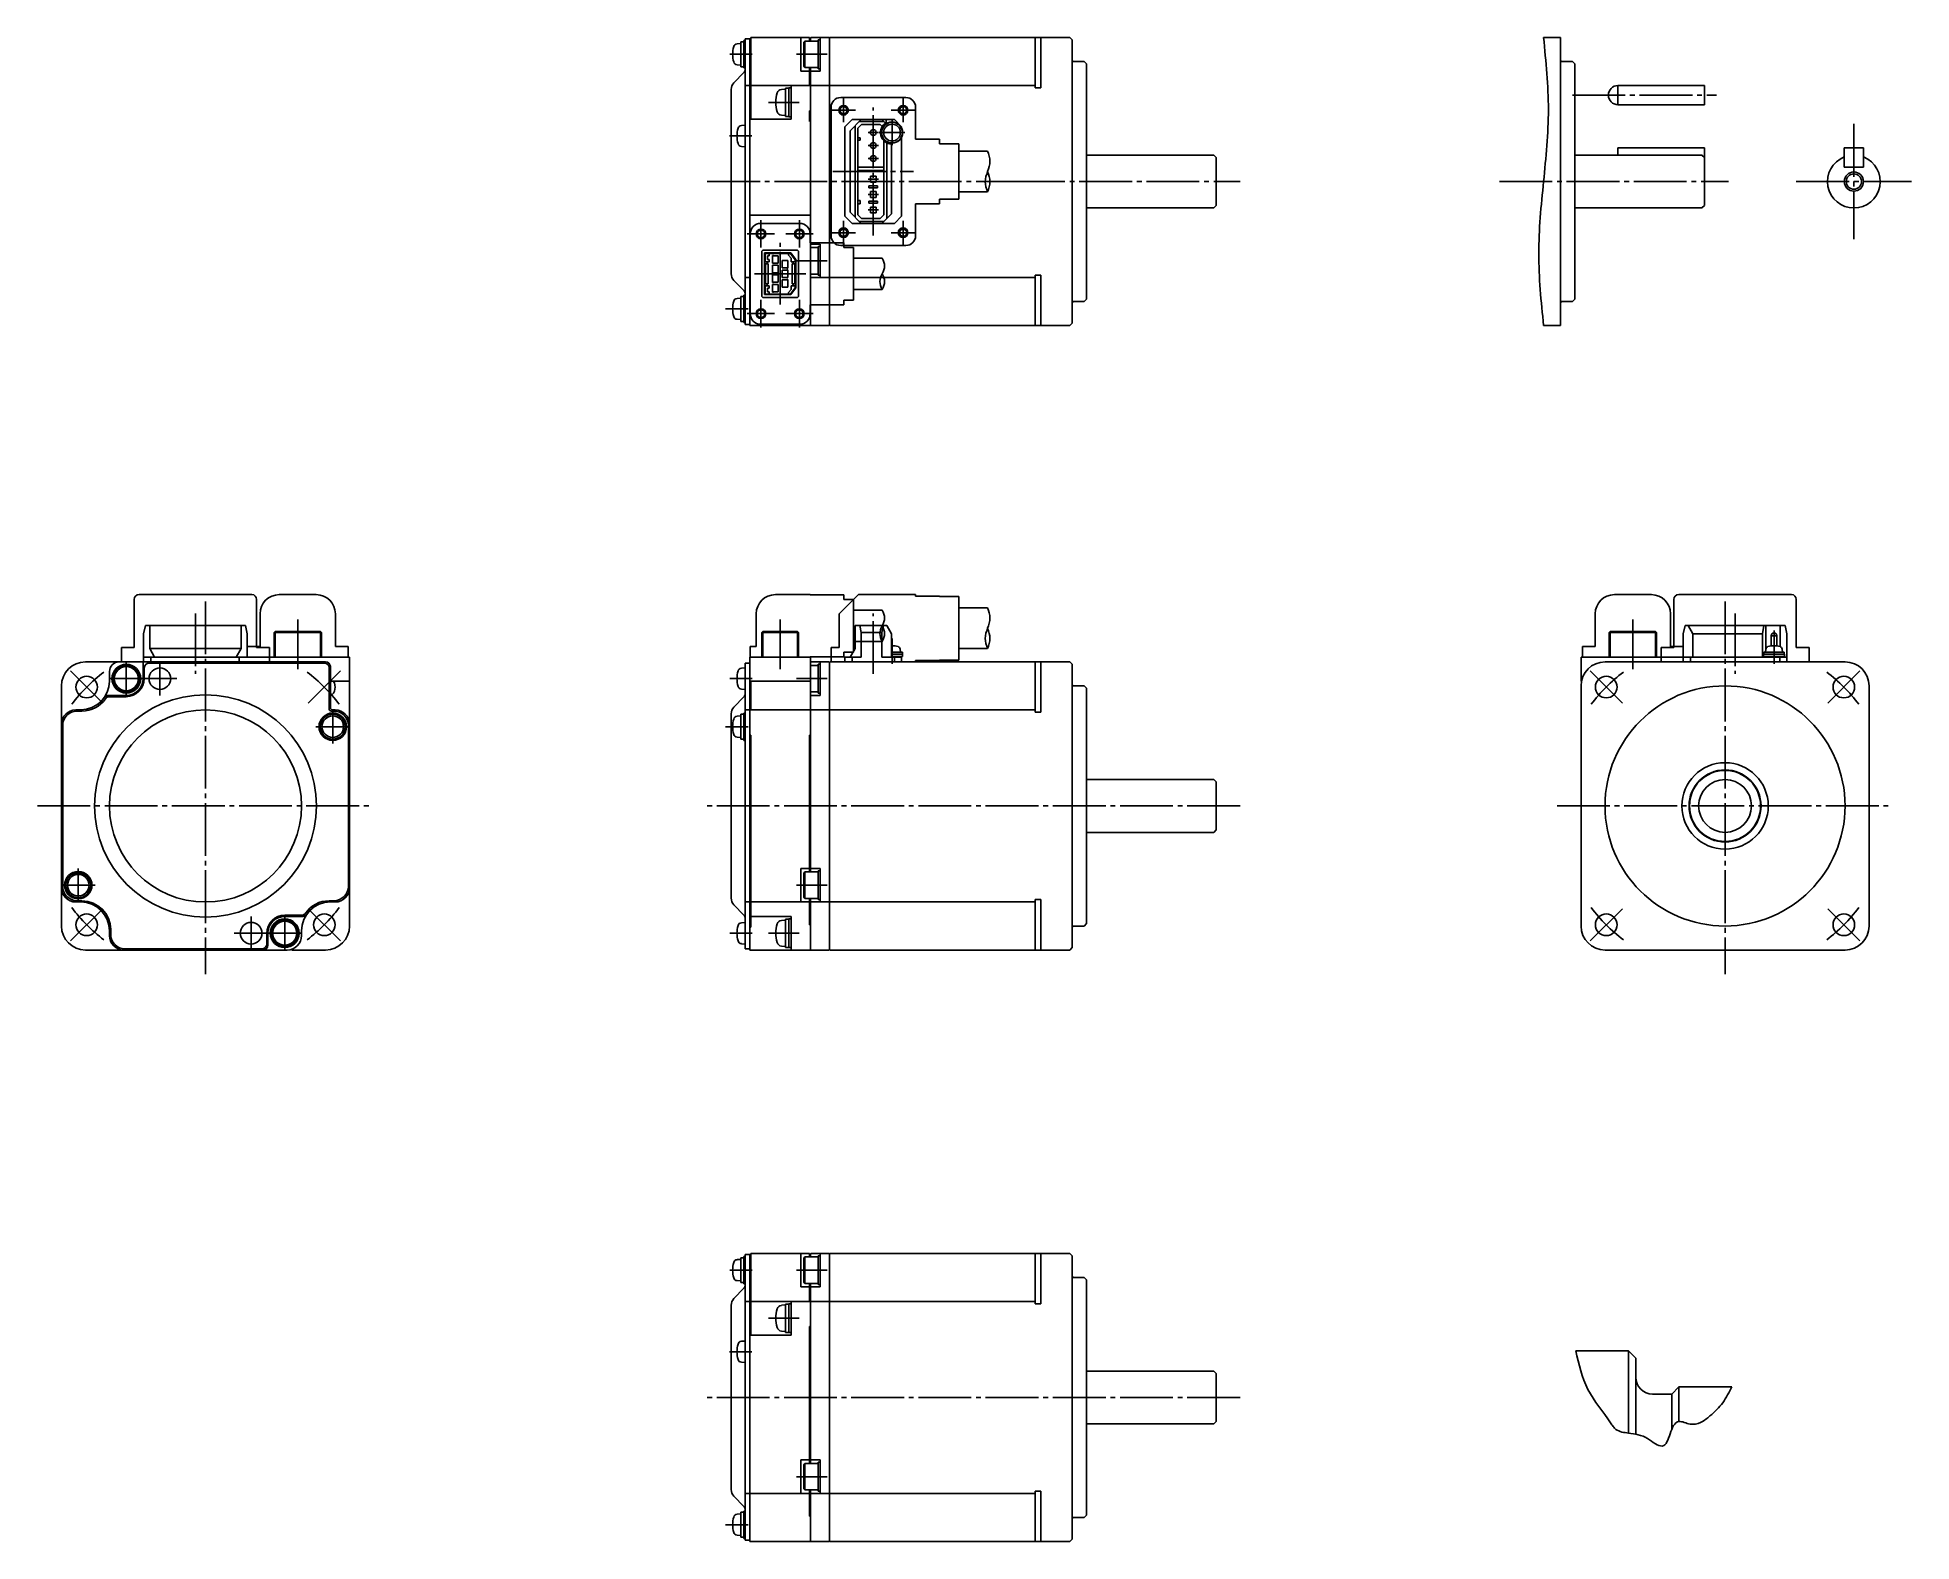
# Model space of a CAD drawing. Header units: millimetres. Extents: x -202 to 188, y -153 to 160.
import ezdxf

# ---------------------------------------------------------------- set-up
doc = ezdxf.new("R2010")
doc.units = ezdxf.units.MM
doc.linetypes.add('DASH_CENTER', pattern=[14, 11, -1, 1, -1])

msp = doc.modelspace()

# ---------------------------------------------------------------- linework, layer by layer
at = {"color": 1, "linetype": 'DASH_CENTER'}
for p, q in [((-57.8, 156.5), (-53.1, 156.5)), ((-43.88, 156.5), (-37.5, 156.5)), ((-49.7, 146.5), (-43.32, 146.5)), ((-36.6, 144.85), (-31.6, 144.85)), ((-34.1, 147.35), (-34.1, 142.35)), ((-27.9, 118.8), (-27.9, 145.4)), ((-24.2, 144.85), (-19.2, 144.85)), ((-21.7, 147.35), (-21.7, 142.35)), ((117.71, 148), (147.71, 148)), ((-24, 142.85), (-24, 137.55)), ((176.35, 142), (176.35, 118)), ((-57.87, 139.5), (-53.17, 139.5)), ((-29, 140.2), (-26.8, 140.2)), ((-29, 137.5), (-26.8, 137.5)), ((-21.35, 140.2), (-26.65, 140.2)), ((-29, 134.8), (-26.8, 134.8)), ((-62.5, 130), (1, 130)), ((-36.3, 132.1), (-19.5, 132.1)), ((-29, 130.5), (-26.8, 130.5)), ((1, 130), (48.5, 130)), ((102.51, 130), (150.21, 130)), ((164.35, 130), (188.35, 130)), ((-29, 127.3), (-26.8, 127.3)), ((-51.3, 116.25), (-51.3, 121.95)), ((-43.3, 116.25), (-43.3, 121.95)), ((-34.1, 121.85), (-34.1, 116.85)), ((-29, 124.1), (-26.8, 124.1)), ((-21.7, 121.85), (-21.7, 116.85)), ((-48.45, 119.1), (-54.15, 119.1)), ((-47.3, 104.38), (-47.3, 117.23)), ((-40.45, 119.1), (-46.15, 119.1)), ((-31.6, 119.35), (-36.6, 119.35)), ((-19.2, 119.35), (-24.2, 119.35)), ((-43.88, 113.5), (-37.5, 113.5)), ((-52.63, 110.8), (-41.98, 110.8)), ((-58.7, 103.5), (-54, 103.5)), ((-54.15, 102.5), (-48.45, 102.5)), ((-51.3, 99.65), (-51.3, 105.35)), ((-46.15, 102.5), (-40.45, 102.5)), ((-43.3, 99.65), (-43.3, 105.35)), ((-169.1, 40.1), (-169.1, 27.5)), ((-167, 42.6), (-167, -35)), ((-27.9, 27.5), (-27.9, 40.1)), ((149.51, 42.6), (149.51, -35)), ((151.61, 40.1), (151.61, 27.5)), ((-147.8, 28.5), (-147.8, 38.8)), ((-47.3, 28.5), (-47.3, 38.8)), ((130.31, 38.8), (130.31, 28.5)), ((159.71, 29.6), (159.71, 36.5)), ((-24, 29.6), (-24, 34.85)), ((-195.11, 28.11), (-188.39, 21.39)), ((-183.5, 30.1), (-183.5, 22.9)), ((-176.5, 23), (-176.5, 30)), ((-138.89, 28.11), (-145.61, 21.39)), ((128.12, 21.39), (121.41, 28.11)), ((177.62, 28.11), (170.9, 21.39)), ((-179.9, 26.5), (-187.1, 26.5)), ((-180, 26.5), (-173, 26.5)), ((-57.8, 26.5), (-53.1, 26.5)), ((-43.88, 26.5), (-37.5, 26.5)), ((-140.5, 13), (-140.5, 20)), ((-144, 16.5), (-137, 16.5)), ((-58.7, 16.5), (-54, 16.5)), ((-202, 0), (-132, 0)), ((48.5, 0), (-62.5, 0)), ((114.51, 0), (184.51, 0)), ((-193.5, -20), (-193.5, -13)), ((-197, -16.5), (-190, -16.5)), ((-43.88, -16.5), (-37.5, -16.5)), ((-188.39, -21.39), (-195.11, -28.11)), ((-157.5, -30), (-157.5, -23)), ((-150.5, -22.9), (-150.5, -30.1)), ((-145.61, -21.39), (-138.89, -28.11)), ((128.12, -21.39), (121.41, -28.11)), ((177.62, -28.11), (170.9, -21.39)), ((-161, -26.5), (-154, -26.5)), ((-146.9, -26.5), (-154.1, -26.5)), ((-57.8, -26.5), (-53.1, -26.5)), ((-49.7, -26.5), (-43.32, -26.5)), ((-57.8, -96.66), (-53.1, -96.66)), ((-43.88, -96.66), (-37.5, -96.66)), ((-49.7, -106.66), (-43.32, -106.66)), ((-57.87, -113.66), (-53.17, -113.66)), ((48.5, -123.16), (-62.5, -123.16)), ((-43.88, -139.66), (-37.5, -139.66)), ((-58.7, -149.66), (-54, -149.66))]:
    msp.add_line(p, q, dxfattribs=at)
at = {"color": 7, "linetype": 'Continuous'}
for p, q in [((-55.5, 158.75), (-56.28, 158.68)), ((-55.5, 159.1), (-54.9, 159.1)), ((-55.5, 153.9), (-55.5, 159.1)), ((-54.9, 159.35), (-54.6, 159.35)), ((-54.9, 153.65), (-54.9, 159.35)), ((-53.6, 159.75), (-54.6, 159.75)), ((-54.6, 159.75), (-54.6, 100.25)), ((-53.4, 159.75), (-53.6, 159.75)), ((-53.6, 159.75), (-53.6, 100)), ((-53.4, 160), (-53.4, 143)), ((-45, 160), (-53.4, 160)), ((-41.2, 160), (-45, 160)), ((-43, 160), (-43, 153)), ((-42.13, 159.25), (-42.38, 159)), ((-42.38, 154), (-42.38, 159)), ((-42.13, 159.25), (-39.38, 159.25)), ((-42.13, 159.25), (-42.13, 153.75)), ((-41.2, 160), (-41.2, 159.75)), ((-41.2, 159.25), (-41.2, 159.75)), ((-41.2, 159.75), (-41, 159.75)), ((-40.9, 160), (-41, 159.9)), ((-41, 159.25), (-41, 159.9)), ((-37.1, 160), (-40.9, 160)), ((-39, 159.5), (-39.38, 159.5)), ((-39.38, 153.5), (-39.38, 159.5)), ((-39, 160), (-39, 153)), ((-37, 159.9), (-37.1, 160)), ((-36.9, 160), (-37, 159.9)), ((-37, 159.9), (-37, 100.1)), ((13, 160), (-36.9, 160)), ((5.8, 149.5), (5.8, 160)), ((7, 160), (7, 149.5)), ((13.5, 159.5), (13, 160)), ((13.5, 100.5), (13.5, 159.5)), ((111.71, 160), (115.21, 160)), ((115.21, 160), (115.21, 100)), ((-56.94, 150.59), (-54.88, 152.71)), ((-56.28, 154.32), (-55.5, 154.25)), ((-54.9, 153.9), (-55.5, 153.9)), ((-54.6, 153.65), (-54.9, 153.65)), ((-43, 153), (-41.2, 153)), ((-42.38, 154), (-42.13, 153.75)), ((-39.38, 153.75), (-42.13, 153.75)), ((-41.2, 150), (-41.2, 153.75)), ((-41, 100), (-41, 153.75)), ((-39, 153), (-41, 153)), ((-39, 153.5), (-39.38, 153.5)), ((13.8, 155), (16, 155)), ((16.5, 154.5), (16, 155)), ((16.5, 154.5), (16.5, 105.5)), ((115.51, 155), (117.71, 155)), ((118.21, 154.5), (117.71, 155)), ((118.21, 105.5), (118.21, 154.5)), ((-57.5, 110.8), (-57.5, 149.2)), ((-54.6, 150), (-53.6, 150)), ((-53.4, 150), (-41, 150)), ((-46.2, 149.25), (-47.05, 149.18)), ((-46.2, 149.45), (-45.5, 149.45)), ((-46.2, 149.45), (-46.2, 143.55)), ((-45.5, 149.5), (-45.5, 143.5)), ((-45.5, 149.5), (-45, 149.5)), ((-45, 150), (-45, 143)), ((-41, 150), (-37, 150)), ((5.8, 150), (-37, 150)), ((5.8, 149.5), (7, 149.5)), ((-41.2, 144.75), (-41, 144.75)), ((-41.2, 142.5), (-41.2, 144.75)), ((-54.6, 141.75), (-55.38, 141.68)), ((-45, 143), (-53.6, 143)), ((-47.05, 143.82), (-46.2, 143.75)), ((-45.5, 143.55), (-46.2, 143.55)), ((-45, 143.5), (-45.5, 143.5)), ((-32.3, 142.9), (-33.8, 141.4)), ((-33.8, 122.8), (-33.8, 141.4)), ((-32.7, 140.6), (-30.4, 142.9)), ((-32.7, 123.6), (-32.7, 140.6)), ((-32.3, 142.9), (-23.5, 142.9)), ((-31.7, 122.6), (-31.7, 141.6)), ((-30.35, 141.9), (-31.15, 141.1)), ((-31.15, 141.1), (-31.15, 123.1)), ((-30.8, 142.5), (-25.7, 142.5)), ((-30.35, 141.9), (-26.5, 141.9)), ((-26.5, 141.9), (-26.05, 141.45)), ((-25.37, 142.17), (-26.1, 142.9)), ((-25.2, 142.28), (-25.2, 142.9)), ((-22, 141.4), (-23.5, 142.9)), ((-22, 141.12), (-22, 141.4)), ((-55.38, 137.32), (-54.6, 137.25)), ((-31.15, 139.1), (-30.65, 139.1)), ((-30.65, 138.6), (-31.15, 138.6)), ((-30.65, 139.1), (-30.65, 138.6)), ((-25.7, 123.1), (-25.7, 138.51)), ((-25.1, 122.3), (-25.1, 138.07)), ((-24.1, 123.3), (-24.1, 137.8)), ((-22, 122.8), (-22, 139.28)), ((174.35, 137), (174.35, 133)), ((178.35, 137), (174.35, 137)), ((178.35, 133), (178.35, 137)), ((-31.15, 133), (-25.7, 133)), ((16.5, 135.5), (43, 135.5)), ((43, 135.5), (43.5, 135)), ((43.5, 135), (43.5, 125)), ((118.21, 135.5), (144.71, 135.5)), ((144.71, 135.5), (145.21, 135)), ((145.21, 135), (145.21, 125)), ((174.35, 133), (178.35, 133)), ((-25.7, 132.3), (-31.15, 132.3)), ((-27, 129.1), (-28.8, 129.1)), ((-28.8, 129.1), (-28.8, 128.7)), ((-27.3, 131.1), (-28.5, 131.1)), ((-28.5, 131.1), (-28.5, 129.9)), ((-28.5, 129.9), (-27.3, 129.9)), ((-27.3, 129.9), (-27.3, 131.1)), ((-27, 128.7), (-27, 129.1)), ((-31.15, 126.05), (-30.65, 126.05)), ((-30.65, 125.35), (-31.15, 125.35)), ((-30.65, 126.05), (-30.65, 125.35)), ((-28.8, 128.7), (-27, 128.7)), ((-28.8, 125.9), (-28.8, 125.5)), ((-27, 125.9), (-28.8, 125.9)), ((-28.8, 125.5), (-27, 125.5)), ((-28.5, 127.9), (-28.5, 126.7)), ((-27.3, 127.9), (-28.5, 127.9)), ((-28.5, 126.7), (-27.3, 126.7)), ((-27.3, 126.7), (-27.3, 127.9)), ((-27, 125.5), (-27, 125.9)), ((43.5, 125), (43, 124.5)), ((145.21, 125), (144.71, 124.5)), ((-53.6, 123), (-41, 123)), ((-32.3, 121.3), (-33.8, 122.8)), ((-30.4, 121.3), (-32.7, 123.6)), ((-32.3, 121.3), (-23.5, 121.3)), ((-31.15, 123.1), (-30.35, 122.3)), ((-30.8, 121.7), (-25.7, 121.7)), ((-30.35, 122.3), (-26.5, 122.3)), ((-27.3, 124.7), (-28.5, 124.7)), ((-28.5, 124.7), (-28.5, 123.5)), ((-28.5, 123.5), (-27.3, 123.5)), ((-27.3, 123.5), (-27.3, 124.7)), ((-26.5, 122.3), (-25.7, 123.1)), ((-26.1, 121.3), (-24.1, 123.3)), ((-22, 122.8), (-23.5, 121.3)), ((43, 124.5), (16.5, 124.5)), ((144.71, 124.5), (118.21, 124.5)), ((-51.13, 115.53), (-50.93, 115.73)), ((-51.13, 115.53), (-51.13, 106.08)), ((-43.68, 115.73), (-50.93, 115.73)), ((-50.55, 106.48), (-50.55, 115.13)), ((-50.55, 115.13), (-45.1, 115.13)), ((-50.45, 113.3), (-50.45, 115.05)), ((-50.45, 115.05), (-49.6, 115.05)), ((-49.6, 113.3), (-50.45, 113.3)), ((-50, 113.3), (-50, 112.9)), ((-49.6, 114.55), (-49.95, 114.55)), ((-49.95, 114.55), (-49.95, 113.8)), ((-49.95, 113.8), (-49.6, 113.8)), ((-49.6, 115.05), (-49.6, 114.55)), ((-49.6, 115.05), (-45.6, 115.05)), ((-49.6, 113.8), (-49.6, 113.3)), ((-48.88, 114.6), (-48.88, 113)), ((-48.7, 114.6), (-48.88, 114.6)), ((-48.7, 114.57), (-48.7, 114.6)), ((-47.7, 114.57), (-48.7, 114.57)), ((-47.7, 113.03), (-47.7, 114.57)), ((-45.9, 113.57), (-46.9, 113.57)), ((-46.9, 113.57), (-46.9, 112.03)), ((-45.9, 113.6), (-45.9, 113.57)), ((-45.72, 113.6), (-45.9, 113.6)), ((-45.72, 112), (-45.72, 113.6)), ((-45.6, 114.68), (-45.6, 115.05)), ((-45.17, 115.05), (-45.6, 115.05)), ((-45, 114.05), (-45.6, 114.68)), ((-44.15, 113.72), (-45.17, 115.05)), ((-44.05, 113.75), (-45.1, 115.13)), ((-45, 113.3), (-45, 114.05)), ((-44.15, 113.3), (-45, 113.3)), ((-44.6, 112.9), (-44.6, 113.3)), ((-44.15, 113.3), (-44.15, 113.72)), ((-44.05, 107.85), (-44.05, 113.75)), ((-43.68, 115.73), (-43.48, 115.53)), ((-43.48, 106.08), (-43.48, 115.53)), ((-41, 117), (-39, 117)), ((-41, 116.25), (-39.38, 116.25)), ((-39.38, 116.5), (-39, 116.5)), ((-39.38, 110.5), (-39.38, 116.5)), ((-39, 117), (-39, 110)), ((-54.88, 107.29), (-56.94, 109.41)), ((-53.6, 110), (-54.6, 110)), ((-50.35, 111.65), (-50.55, 111.65)), ((-50.55, 109.95), (-50.35, 109.95)), ((-50.35, 112.9), (-50.35, 108.7)), ((-50.35, 112.9), (-49.78, 112.9)), ((-49.78, 112.9), (-49.78, 108.7)), ((-48.88, 113), (-48.7, 113)), ((-48.7, 112.6), (-48.88, 112.6)), ((-48.88, 112.6), (-48.88, 111)), ((-48.88, 111), (-48.7, 111)), ((-48.7, 110.6), (-48.88, 110.6)), ((-48.88, 110.6), (-48.88, 109)), ((-48.7, 113.03), (-47.7, 113.03)), ((-48.7, 113), (-48.7, 113.03)), ((-48.7, 112.57), (-48.7, 112.6)), ((-47.7, 112.57), (-48.7, 112.57)), ((-48.7, 111), (-48.7, 111.03)), ((-48.7, 111.03), (-47.7, 111.03)), ((-48.7, 110.57), (-48.7, 110.6)), ((-47.7, 110.57), (-48.7, 110.57)), ((-47.7, 111.03), (-47.7, 112.57)), ((-47.7, 109.03), (-47.7, 110.57)), ((-46.9, 112.03), (-45.9, 112.03)), ((-46.9, 111.57), (-46.9, 110.03)), ((-45.9, 111.57), (-46.9, 111.57)), ((-46.9, 110.03), (-45.9, 110.03)), ((-46.9, 109.57), (-46.9, 108.03)), ((-45.9, 109.57), (-46.9, 109.57)), ((-45.9, 112.03), (-45.9, 112)), ((-45.9, 112), (-45.72, 112)), ((-45.72, 111.6), (-45.9, 111.6)), ((-45.9, 111.6), (-45.9, 111.57)), ((-45.9, 110.03), (-45.9, 110)), ((-45.9, 110), (-45.72, 110)), ((-45.72, 109.6), (-45.9, 109.6)), ((-45.9, 109.6), (-45.9, 109.57)), ((-45.72, 110), (-45.72, 111.6)), ((-45.72, 108), (-45.72, 109.6)), ((-44.83, 108.7), (-44.83, 112.9)), ((-44.83, 112.9), (-44.25, 112.9)), ((-44.25, 108.7), (-44.25, 112.9)), ((-44.25, 111.65), (-44.05, 111.65)), ((-44.05, 109.95), (-44.25, 109.95)), ((-39.38, 110.75), (-41, 110.75)), ((-37, 110), (-41, 110)), ((-39.38, 110.5), (-39, 110.5)), ((5.8, 110), (-37, 110)), ((5.8, 100), (5.8, 110.5)), ((5.8, 110.5), (7, 110.5)), ((7, 100), (7, 110.5)), ((-55.5, 105.75), (-56.28, 105.68)), ((-55.5, 100.9), (-55.5, 106.1)), ((-55.5, 106.1), (-54.9, 106.1)), ((-54.9, 100.65), (-54.9, 106.35)), ((-54.9, 106.35), (-54.6, 106.35)), ((-51.13, 106.08), (-50.93, 105.88)), ((-50.93, 105.88), (-43.68, 105.88)), ((-45.1, 106.48), (-50.55, 106.48)), ((-50.45, 106.55), (-50.45, 108.3)), ((-50.45, 108.3), (-49.6, 108.3)), ((-49.6, 106.55), (-50.45, 106.55)), ((-49.78, 108.7), (-50.35, 108.7)), ((-50, 108.7), (-50, 108.3)), ((-49.6, 107.8), (-49.95, 107.8)), ((-49.95, 107.8), (-49.95, 107.05)), ((-49.95, 107.05), (-49.6, 107.05)), ((-49.6, 108.3), (-49.6, 107.8)), ((-49.6, 107.05), (-49.6, 106.55)), ((-49.6, 106.55), (-45.6, 106.55)), ((-48.88, 109), (-48.7, 109)), ((-48.88, 108.6), (-48.88, 107)), ((-48.7, 108.6), (-48.88, 108.6)), ((-48.88, 107), (-48.7, 107)), ((-48.7, 109), (-48.7, 109.03)), ((-48.7, 109.03), (-47.7, 109.03)), ((-48.7, 108.57), (-48.7, 108.6)), ((-47.7, 108.57), (-48.7, 108.57)), ((-48.7, 107.03), (-47.7, 107.03)), ((-48.7, 107), (-48.7, 107.03)), ((-47.7, 107.03), (-47.7, 108.57)), ((-46.9, 108.03), (-45.9, 108.03)), ((-45.9, 108.03), (-45.9, 108)), ((-45.9, 108), (-45.72, 108)), ((-45.6, 106.92), (-45, 107.55)), ((-45.6, 106.55), (-45.6, 106.92)), ((-45.6, 106.55), (-45.17, 106.55)), ((-45.17, 106.55), (-44.15, 107.88)), ((-45.1, 106.48), (-44.05, 107.85)), ((-45, 107.55), (-45, 108.3)), ((-45, 108.3), (-44.15, 108.3)), ((-44.25, 108.7), (-44.83, 108.7)), ((-44.6, 108.3), (-44.6, 108.7)), ((-44.15, 107.88), (-44.15, 108.3)), ((-43.48, 106.08), (-43.68, 105.88)), ((16.5, 105.5), (16, 105)), ((118.21, 105.5), (117.71, 105)), ((16, 105), (13.8, 105)), ((117.71, 105), (115.51, 105)), ((-56.28, 101.32), (-55.5, 101.25)), ((-54.9, 100.9), (-55.5, 100.9)), ((-54.6, 100.65), (-54.9, 100.65)), ((-54.6, 100.25), (-53.6, 100.25)), ((-53.6, 100), (-41, 100)), ((-41, 100.1), (-40.9, 100)), ((-40.9, 100), (-37.1, 100)), ((-37.1, 100), (-37, 100.1)), ((-36.9, 100), (-37, 100.1)), ((13, 100), (-36.9, 100)), ((13.5, 100.5), (13, 100)), ((111.71, 100), (115.21, 100)), ((-179.9, 35.8), (-179.5, 37.6)), ((-179.9, 35.8), (-179.9, 30)), ((-158.7, 37.6), (-179.5, 37.6)), ((-178.6, 37.6), (-178.6, 32.8)), ((-159.6, 37.6), (-159.6, 32.8)), ((-158.7, 37.6), (-158.3, 35.8)), ((-158.3, 35.8), (-158.3, 31)), ((-152.52, 36.3), (-152.72, 36.1)), ((-152.72, 36.1), (-142.87, 36.1)), ((-152.72, 31), (-152.72, 36.1)), ((-152.52, 31), (-152.52, 36.3)), ((-152.52, 36.3), (-143.07, 36.3)), ((-143.07, 36.3), (-143.07, 31)), ((-142.87, 36.1), (-143.07, 36.3)), ((-142.87, 36.1), (-142.87, 31)), ((-51.13, 36.1), (-50.93, 36.3)), ((-51.13, 31), (-51.13, 36.1)), ((-51.13, 36.1), (-43.48, 36.1)), ((-50.93, 36.3), (-43.68, 36.3)), ((-50.93, 31), (-50.93, 36.3)), ((-43.68, 36.3), (-43.48, 36.1)), ((-43.68, 36.3), (-43.68, 31)), ((-43.48, 36.1), (-43.48, 31)), ((-31.7, 37.6), (-25.1, 37.6)), ((-31.7, 32.8), (-31.7, 37.6)), ((-30.7, 37.6), (-30.4, 36.1)), ((-30.4, 36.1), (-26.1, 36.1)), ((-30.4, 36.1), (-30.4, 31)), ((-26.1, 36.1), (-25.8, 37.6)), ((-26.1, 36.1), (-26.1, 31)), ((-25.1, 37.6), (-24.1, 35.8)), ((-24.1, 35.8), (-24.1, 31)), ((125.59, 36.3), (125.39, 36.1)), ((125.39, 31), (125.39, 36.1)), ((125.39, 36.1), (135.24, 36.1)), ((125.59, 36.3), (135.04, 36.3)), ((135.24, 36.1), (135.04, 36.3)), ((135.24, 36.1), (135.24, 31)), ((140.81, 35.8), (141.21, 37.6)), ((140.81, 35.8), (140.81, 30)), ((141.21, 37.6), (162.01, 37.6)), ((141.81, 37.6), (142.81, 35.8)), ((142.81, 35.8), (142.81, 31)), ((142.81, 35.8), (157.31, 35.8)), ((157.58, 37.6), (157.31, 35.8)), ((157.31, 35.8), (157.31, 31)), ((158.02, 37.6), (158.02, 32.68)), ((159.11, 35.4), (159.11, 33.31)), ((160.31, 35.4), (159.11, 35.4)), ((160.31, 35.4), (160.31, 33.31)), ((160.96, 37.6), (160.96, 33.17)), ((162.01, 37.6), (162.41, 35.8)), ((162.41, 35.8), (162.41, 30)), ((-178.6, 32.8), (-177.6, 31)), ((-159.6, 32.8), (-178.6, 32.8)), ((-160.6, 31), (-159.6, 32.8)), ((-32.7, 31), (-31.7, 32.8)), ((-24.1, 32.05), (-21.85, 32.05)), ((-24.1, 31.6), (-21.8, 31.6)), ((-22.25, 32.05), (-22.3, 32.64)), ((-21.85, 31.6), (-21.85, 32.05)), ((-21.8, 31.6), (-21.8, 31.1)), ((157.51, 31.1), (157.51, 31.6)), ((157.51, 31.6), (159.71, 31.6)), ((157.56, 32.05), (157.56, 31.6)), ((157.56, 32.05), (159.71, 32.05)), ((158.01, 32.64), (157.96, 32.05)), ((159.71, 32.05), (161.86, 32.05)), ((159.71, 31.6), (161.91, 31.6)), ((161.46, 32.05), (161.41, 32.64)), ((161.86, 31.6), (161.86, 32.05)), ((161.91, 31.6), (161.91, 31.1)), ((-192, 30), (-185, 30)), ((-187, 26), (-187, 28)), ((-180, 30), (-185, 30)), ((-180, 26.5), (-180, 30)), ((-142, 30), (-180, 30)), ((-160, 31), (-179.9, 31)), ((-179.75, 28.75), (-179.75, 26.55)), ((-178.75, 29.75), (-167, 29.75)), ((-178.4, 31), (-178.4, 30)), ((-167, 29.75), (-142.25, 29.75)), ((-160, 31), (-137, 31)), ((-160, 30), (-160, 31)), ((-141.25, 28.75), (-141.25, 20.25)), ((-141, 29), (-141, 20.5)), ((-137, 31), (-137, 26)), ((-54.6, 28.75), (-55.38, 28.68)), ((-54.6, 29.75), (-54.6, -29.75)), ((-53.6, 29.75), (-54.6, 29.75)), ((-53.6, 31), (-41, 31)), ((-53.6, 31), (-53.6, -30)), ((-41, 26), (-41, 31)), ((-41, 30), (-41, 29.9)), ((-40.9, 30), (-41, 29.9)), ((-41, 29.25), (-39.38, 29.25)), ((-37.1, 30), (-40.9, 30)), ((-39.38, 23.5), (-39.38, 29.5)), ((-39, 29.5), (-39.38, 29.5)), ((-39, 30), (-39, 23)), ((-37, 29.9), (-37.1, 30)), ((-37, 29.9), (-36.9, 30)), ((-37, 29.9), (-37, -29.9)), ((-36.9, 30), (13, 30)), ((-33.8, 31), (-30.4, 31)), ((-33.8, 30), (-33.8, 31)), ((-32.3, 31), (-32.3, 30)), ((-26.1, 31), (-22, 31)), ((-24.1, 31.1), (-21.8, 31.1)), ((-23.5, 31), (-23.5, 30)), ((-22.45, 31.1), (-22.45, 31)), ((-22, 31), (-22, 30)), ((5.8, 19.5), (5.8, 30)), ((7, 19.5), (7, 30)), ((13, 30), (13.5, 29.5)), ((13.5, -29.5), (13.5, 29.5)), ((119.51, 31), (140.81, 31)), ((119.51, 26), (119.51, 31)), ((149.51, 30), (124.51, 30)), ((162.41, 31), (140.81, 31)), ((142.31, 31), (142.31, 30)), ((174.51, 30), (149.51, 30)), ((157.51, 31.1), (159.71, 31.1)), ((158.16, 31), (158.16, 31.1)), ((159.71, 31.1), (161.91, 31.1)), ((160.91, 31), (160.91, 30)), ((161.26, 31.1), (161.26, 31)), ((-197, 25), (-197, 17)), ((-137, 26), (-140.5, 26)), ((-137, 17), (-137, 26)), ((-55.38, 24.32), (-54.6, 24.25)), ((-53.6, 26), (-41, 26)), ((-53.4, 26), (-53.4, 20)), ((-41, -13.75), (-41, 26)), ((-39.38, 23.75), (-41, 23.75)), ((-39, 23.5), (-39.38, 23.5)), ((13.8, 25), (16, 25)), ((16.5, 24.5), (16, 25)), ((16.5, -24.5), (16.5, 24.5)), ((119.61, 26), (119.51, 26)), ((119.51, 25), (119.51, -25)), ((179.51, -25), (179.51, 25)), ((-193, 20), (-194, 20)), ((-193.75, 19.75), (-192.75, 19.75)), ((-183.5, 23), (-187.26, 23)), ((-187.01, 22.75), (-183.55, 22.75)), ((-140.75, 19.75), (-140.25, 19.75)), ((-140.5, 20), (-140, 20)), ((-56.94, 20.59), (-54.88, 22.71)), ((-54.6, 20), (-53.6, 20)), ((-53.6, 20), (-41, 20)), ((-39, 23), (-41, 23)), ((-41, 20), (-37, 20)), ((-37, 20), (5.8, 20)), ((-197, 17), (-197, -17)), ((-196.75, 16.75), (-196.75, 0)), ((-137.25, 16.75), (-137.25, 0)), ((-137, -17), (-137, 17)), ((-57.5, -19.2), (-57.5, 19.2)), ((-55.5, 18.75), (-56.28, 18.68)), ((-55.5, 13.9), (-55.5, 19.1)), ((-55.5, 19.1), (-54.9, 19.1)), ((-54.9, 13.65), (-54.9, 19.35)), ((-54.9, 19.35), (-54.6, 19.35)), ((5.8, 19.5), (7, 19.5)), ((-56.28, 14.32), (-55.5, 14.25)), ((-54.9, 13.9), (-55.5, 13.9)), ((-54.6, 13.65), (-54.9, 13.65)), ((-53.6, 14.75), (-53.4, 14.75)), ((-53.4, 14.75), (-53.4, -25.25)), ((-41.2, 14.75), (-41, 14.75)), ((-41.2, -13.75), (-41.2, 14.75)), ((16.5, 5.5), (43, 5.5)), ((43, 5.5), (43.5, 5)), ((43.5, 5), (43.5, -5)), ((-196.75, -16.75), (-196.75, 0)), ((-137.25, -16.75), (-137.25, 0)), ((43, -5.5), (16.5, -5.5)), ((43.5, -5), (43, -5.5)), ((-43, -13), (-43, -20)), ((-41.2, -13), (-43, -13)), ((-42.13, -13.75), (-42.38, -14)), ((-42.38, -19), (-42.38, -14)), ((-42.13, -13.75), (-42.13, -19.25)), ((-42.13, -13.75), (-39.38, -13.75)), ((-41, -13), (-39, -13)), ((-39.38, -19.5), (-39.38, -13.5)), ((-39.38, -13.5), (-39, -13.5)), ((-39, -13), (-39, -20)), ((-197, -17), (-197, -25)), ((-137, -17), (-137, -25)), ((-42.38, -19), (-42.13, -19.25)), ((-39.38, -19.25), (-42.13, -19.25)), ((-41.2, -24.75), (-41.2, -19.25)), ((-41, -30), (-41, -19.25)), ((-39.38, -19.5), (-39, -19.5)), ((5.8, -19.5), (7, -19.5)), ((5.8, -30), (5.8, -19.5)), ((7, -19.5), (7, -30)), ((-193, -20), (-194, -20)), ((-193.75, -19.75), (-192.75, -19.75)), ((-150.5, -23), (-146.74, -23)), ((-146.99, -22.75), (-150.45, -22.75)), ((-140.25, -19.75), (-141.25, -19.75)), ((-141, -20), (-140, -20)), ((-54.88, -22.71), (-56.94, -20.59)), ((-53.6, -20), (-54.6, -20)), ((-41.2, -20), (-53.4, -20)), ((-53.4, -23), (-45, -23)), ((-45, -23), (-45, -30)), ((-37, -20), (-41, -20)), ((-37, -20), (5.8, -20)), ((-187, -26), (-187, -27)), ((-186.75, -26.75), (-186.75, -25.75)), ((-154.25, -28.75), (-154.25, -26.55)), ((-154, -26.5), (-154, -29)), ((-147, -26), (-147, -27)), ((-54.6, -24.25), (-55.38, -24.32)), ((-53.6, -25.25), (-53.4, -25.25)), ((-46.2, -23.75), (-47.05, -23.82)), ((-46.2, -23.55), (-46.2, -29.45)), ((-46.2, -23.55), (-45.5, -23.55)), ((-45.5, -23.5), (-45, -23.5)), ((-45.5, -23.5), (-45.5, -29.5)), ((-41.2, -24.75), (-41, -24.75)), ((16, -25), (13.8, -25)), ((16.5, -24.5), (16, -25)), ((-184, -30), (-192, -30)), ((-184, -30), (-150, -30)), ((-183.75, -29.75), (-167, -29.75)), ((-155.25, -29.75), (-167, -29.75)), ((-142, -30), (-149, -30)), ((-55.38, -28.68), (-54.6, -28.75)), ((-54.6, -29.75), (-53.6, -29.75)), ((-53.6, -30), (-45, -30)), ((-47.05, -29.18), (-46.2, -29.25)), ((-45.5, -29.45), (-46.2, -29.45)), ((-45, -29.5), (-45.5, -29.5)), ((-45, -30), (-41, -30)), ((-41, -29.9), (-40.9, -30)), ((-40.9, -30), (-37.1, -30)), ((-37.1, -30), (-37, -29.9)), ((-37, -29.9), (-36.9, -30)), ((-37, -29.9), (-36.9, -30)), ((-36.9, -30), (13, -30)), ((13, -30), (13.5, -29.5)), ((124.51, -30), (149.51, -30)), ((149.51, -30), (174.51, -30)), ((-53.6, -93.41), (-54.6, -93.41)), ((-54.6, -93.41), (-54.6, -152.91)), ((-53.4, -93.41), (-53.6, -93.41)), ((-53.6, -93.41), (-53.6, -153.16)), ((-53.4, -93.16), (-53.4, -110.16)), ((-45, -93.16), (-53.4, -93.16)), ((-41.2, -93.16), (-45, -93.16)), ((-43, -93.16), (-43, -100.16)), ((-41.2, -93.16), (-41.2, -93.41)), ((-41.2, -93.91), (-41.2, -93.41)), ((-41.2, -93.41), (-41, -93.41)), ((-40.9, -93.16), (-41, -93.26)), ((-41, -93.91), (-41, -93.26)), ((-37.1, -93.16), (-40.9, -93.16)), ((-39, -93.66), (-39.38, -93.66)), ((-39.38, -99.66), (-39.38, -93.66)), ((-39, -93.16), (-39, -100.16)), ((-37, -93.26), (-37.1, -93.16)), ((-37, -93.26), (-36.9, -93.16)), ((-37, -93.26), (-37, -153.06)), ((-36.9, -93.16), (13, -93.16)), ((5.8, -103.66), (5.8, -93.16)), ((7, -103.66), (7, -93.16)), ((13, -93.16), (13.5, -93.66)), ((13.5, -152.66), (13.5, -93.66)), ((-55.5, -94.41), (-56.28, -94.47)), ((-55.5, -94.06), (-54.9, -94.06)), ((-55.5, -99.26), (-55.5, -94.06)), ((-54.9, -93.81), (-54.6, -93.81)), ((-54.9, -99.51), (-54.9, -93.81)), ((-42.13, -93.91), (-42.38, -94.16)), ((-42.38, -99.16), (-42.38, -94.16)), ((-42.13, -93.91), (-39.38, -93.91)), ((-42.13, -93.91), (-42.13, -99.41)), ((-56.94, -102.57), (-54.88, -100.44)), ((-56.28, -98.84), (-55.5, -98.91)), ((-54.9, -99.26), (-55.5, -99.26)), ((-54.6, -99.51), (-54.9, -99.51)), ((-43, -100.16), (-41.2, -100.16)), ((-42.38, -99.16), (-42.13, -99.41)), ((-39.38, -99.41), (-42.13, -99.41)), ((-41.2, -103.16), (-41.2, -99.41)), ((-41, -136.91), (-41, -99.41)), ((-39, -100.16), (-41, -100.16)), ((-39, -99.66), (-39.38, -99.66)), ((13.8, -98.16), (16, -98.16)), ((16.5, -98.66), (16, -98.16)), ((16.5, -98.66), (16.5, -147.66)), ((-57.5, -142.35), (-57.5, -103.96)), ((-54.6, -103.16), (-53.6, -103.16)), ((-53.4, -103.16), (-41, -103.16)), ((-46.2, -103.91), (-47.05, -103.98)), ((-46.2, -103.71), (-45.5, -103.71)), ((-46.2, -103.71), (-46.2, -109.61)), ((-45.5, -103.66), (-45.5, -109.66)), ((-45.5, -103.66), (-45, -103.66)), ((-45, -103.16), (-45, -110.16)), ((-41, -103.16), (-37, -103.16)), ((-37, -103.16), (5.8, -103.16)), ((5.8, -103.66), (7, -103.66)), ((-41.2, -108.41), (-41, -108.41)), ((-41.2, -136.91), (-41.2, -108.41)), ((-54.6, -111.41), (-55.38, -111.47)), ((-45, -110.16), (-53.6, -110.16)), ((-47.05, -109.33), (-46.2, -109.41)), ((-45.5, -109.61), (-46.2, -109.61)), ((-45, -109.66), (-45.5, -109.66)), ((-55.38, -115.84), (-54.6, -115.91)), ((118.42, -113.45), (129.42, -113.45)), ((129.42, -113.45), (129.42, -130.58)), ((130.92, -114.95), (129.42, -113.45)), ((130.92, -114.95), (130.92, -130.8)), ((16.5, -117.66), (43, -117.66)), ((43, -117.66), (43.5, -118.16)), ((43.5, -118.16), (43.5, -128.16)), ((138.42, -122.45), (139.92, -120.95)), ((139.92, -120.95), (150.92, -120.95)), ((139.92, -120.95), (139.92, -128.17)), ((138.42, -122.45), (134.42, -122.45)), ((138.42, -122.45), (138.42, -129.91)), ((43, -128.66), (16.5, -128.66)), ((43.5, -128.16), (43, -128.66)), ((-43, -136.16), (-43, -143.16)), ((-43, -136.16), (-41.2, -136.16)), ((-41, -136.16), (-39, -136.16)), ((-39, -136.16), (-39, -143.16)), ((-42.13, -136.91), (-42.38, -137.16)), ((-42.38, -142.16), (-42.38, -137.16)), ((-42.13, -136.91), (-42.13, -142.41)), ((-42.13, -136.91), (-39.38, -136.91)), ((-39.38, -136.66), (-39, -136.66)), ((-39.38, -142.66), (-39.38, -136.66)), ((-54.88, -145.87), (-56.94, -143.74)), ((-53.6, -143.16), (-54.6, -143.16)), ((-53.6, -143.16), (-41.2, -143.16)), ((-42.38, -142.16), (-42.13, -142.41)), ((-39.38, -142.41), (-42.13, -142.41)), ((-41.2, -147.91), (-41.2, -142.41)), ((-41, -153.16), (-41, -142.41)), ((-37, -143.16), (-41, -143.16)), ((-39.38, -142.66), (-39, -142.66)), ((-37, -143.16), (5.8, -143.16)), ((5.8, -142.66), (7, -142.66)), ((5.8, -153.16), (5.8, -142.66)), ((7, -142.66), (7, -153.16)), ((-55.5, -147.41), (-56.28, -147.47)), ((-55.5, -152.26), (-55.5, -147.06)), ((-55.5, -147.06), (-54.9, -147.06)), ((-54.9, -152.51), (-54.9, -146.81)), ((-54.9, -146.81), (-54.6, -146.81)), ((-41.2, -147.91), (-41, -147.91)), ((16, -148.16), (13.8, -148.16)), ((16.5, -147.66), (16, -148.16)), ((-56.28, -151.84), (-55.5, -151.91)), ((-54.9, -152.26), (-55.5, -152.26)), ((-54.6, -152.51), (-54.9, -152.51)), ((-54.6, -152.91), (-53.6, -152.91)), ((-53.6, -153.16), (-41, -153.16)), ((-41, -153.06), (-40.9, -153.16)), ((-40.9, -153.16), (-37.1, -153.16)), ((-37.1, -153.16), (-37, -153.06)), ((-37, -153.06), (-36.9, -153.16)), ((-36.9, -153.16), (13, -153.16)), ((13, -153.16), (13.5, -152.66))]:
    msp.add_line(p, q, dxfattribs=at)
at = {"linetype": 'Continuous'}
for p, q in [((127.21, 150), (145.21, 150)), ((127.21, 150), (127.21, 146)), ((145.21, 146), (145.21, 150)), ((145.21, 146), (145.21, 150)), ((127.21, 146), (145.21, 146)), ((145.21, 137), (127.21, 137)), ((127.21, 135.5), (127.21, 137)), ((145.21, 135), (145.21, 137)), ((125.59, 36.3), (125.59, 31)), ((135.04, 36.3), (135.04, 31))]:
    msp.add_line(p, q, dxfattribs=at)
at = {"color": 4, "linetype": 'Continuous'}
for p, q in [((-36.7, 145.5), (-36.7, 118.7)), ((-21.1, 147.5), (-34.7, 147.5)), ((-19.1, 138.8), (-19.1, 145.5)), ((-19.1, 138.8), (-14.1, 138.8)), ((-14.1, 138.8), (-14.1, 137.85)), ((-14.1, 137.85), (-10.1, 137.85)), ((-10.1, 137.85), (-10.1, 126.35)), ((-10.1, 136.35), (-4.1, 136.35)), ((-14.1, 125.4), (-19.1, 125.4)), ((-19.1, 118.7), (-19.1, 125.4)), ((-14.1, 126.35), (-14.1, 125.4)), ((-10.1, 126.35), (-14.1, 126.35)), ((-10.1, 127.85), (-4.1, 127.85)), ((-43.25, 121.3), (-51.35, 121.3)), ((-53.55, 119.1), (-53.55, 102.5)), ((-41.05, 117.25), (-41.05, 119.1)), ((-34.05, 117.25), (-41.05, 117.25)), ((-34.05, 116.3), (-34.05, 117.25)), ((-34.7, 116.7), (-21.1, 116.7)), ((-32.05, 116.3), (-34.05, 116.3)), ((-32.05, 105.3), (-32.05, 116.3)), ((-32.05, 114.05), (-26.05, 114.05)), ((-32.05, 107.55), (-26.05, 107.55)), ((-41.05, 104.35), (-34.05, 104.35)), ((-41.05, 102.5), (-41.05, 104.35)), ((-34.05, 105.3), (-32.05, 105.3)), ((-34.05, 104.35), (-34.05, 105.3)), ((-51.35, 100.3), (-43.25, 100.3)), ((-181.85, 33), (-181.85, 43)), ((-180.85, 44), (-157.35, 44)), ((-156.35, 43), (-156.35, 33)), ((-151.65, 44), (-143.95, 44)), ((-41.05, 44), (-48.3, 44)), ((-41.05, 44), (-41.05, 43.95)), ((-41.05, 43.95), (-34.05, 43.95)), ((-35, 40), (-31, 44)), ((-34.05, 43.95), (-34.05, 43)), ((-34.05, 43), (-32.05, 43)), ((-32.05, 43), (-32.05, 32)), ((-31, 44), (-19.1, 44)), ((-19.1, 44), (-19.1, 43.7)), ((-19.1, 43.7), (-14.1, 43.7)), ((-14.1, 43.7), (-14.1, 43.64)), ((-14.1, 43.64), (-10.1, 43.64)), ((-10.1, 43.64), (-10.1, 30.36)), ((126.46, 44), (134.16, 44)), ((138.86, 33), (138.86, 43)), ((139.86, 44), (163.36, 44)), ((164.36, 43), (164.36, 33)), ((-155.65, 33.2), (-155.65, 40)), ((-139.95, 40), (-139.95, 33.2)), ((-52.3, 40), (-52.3, 33.2)), ((-35, 33), (-35, 40)), ((-32.05, 40.75), (-26.05, 40.75)), ((-10.1, 41.25), (-4.1, 41.25)), ((122.46, 33.2), (122.46, 40)), ((138.16, 40), (138.16, 33.2)), ((-184.5, 30), (-184.5, 33)), ((-184.5, 33), (-181.85, 33)), ((-158.3, 33.2), (-155.65, 33.2)), ((-158.3, 31), (-158.3, 33.2)), ((-156.35, 33), (-153.7, 33)), ((-153.7, 33), (-153.7, 30)), ((-139.95, 33.2), (-137.3, 33.2)), ((-137.3, 33.2), (-137.3, 31)), ((-53.55, 33.2), (-53.55, 31)), ((-52.3, 33.2), (-53.55, 33.2)), ((-36.7, 33), (-35, 33)), ((-36.7, 30), (-36.7, 33)), ((-34.05, 32), (-34.05, 31.05)), ((-34.05, 32), (-32.05, 32)), ((-32.05, 34.25), (-26.05, 34.25)), ((-10.1, 32.75), (-4.1, 32.75)), ((119.81, 31), (119.81, 33.2)), ((119.81, 33.2), (122.46, 33.2)), ((136.21, 33), (138.86, 33)), ((136.21, 30), (136.21, 33)), ((138.16, 33.2), (140.81, 33.2)), ((140.81, 33.2), (140.81, 31)), ((164.36, 33), (167.01, 33)), ((167.01, 33), (167.01, 30)), ((-153.7, 30), (-184.5, 30)), ((-137.3, 31), (-158.3, 31)), ((-53.55, 31), (-41.05, 31)), ((-41.05, 31.05), (-41.05, 31)), ((-34.05, 31.05), (-41.05, 31.05)), ((-36.7, 30), (-19.1, 30)), ((-19.1, 30.3), (-14.1, 30.3)), ((-19.1, 30), (-19.1, 30.3)), ((-14.1, 30.36), (-14.1, 30.3)), ((-10.1, 30.36), (-14.1, 30.36)), ((140.81, 31), (119.81, 31)), ((167.01, 30), (136.21, 30))]:
    msp.add_line(p, q, dxfattribs=at)
at = {"color": 2, "linetype": 'Continuous'}
for centre, radius in [((-34.1, 144.85), 1), ((-21.7, 144.85), 1), ((176.35, 130), 2), ((-51.3, 119.1), 1), ((-43.3, 119.1), 1), ((-34.1, 119.35), 1), ((-21.7, 119.35), 1), ((-51.3, 102.5), 1), ((-43.3, 102.5), 1)]:
    msp.add_circle(centre, radius, dxfattribs=at)
at = {"color": 7, "linetype": 'Continuous'}
for centre, radius in [((-34.1, 144.85), 0.75), ((-21.7, 144.85), 0.75), ((-27.9, 140.2), 0.6), ((-24, 140.2), 2.2), ((-24, 140.2), 2.15), ((-24, 140.2), 1.75), ((-27.9, 137.5), 0.6), ((-27.9, 134.8), 0.6), ((176.35, 130), 1.6), ((-51.3, 119.1), 0.8), ((-43.3, 119.1), 0.8), ((-34.1, 119.35), 0.75), ((-21.7, 119.35), 0.75), ((-51.3, 102.5), 0.8), ((-43.3, 102.5), 0.8), ((-183.5, 26.5), 3), ((-183.5, 26.5), 2.75), ((-183.5, 26.5), 2.5), ((-176.5, 26.5), 2.25), ((-191.75, 24.75), 2.25), ((124.76, 24.75), 2.25), ((149.51, 0), 25), ((174.26, 24.75), 2.25), ((-167, 0), 23.13), ((-167, 0), 23.13), ((-167, 0), 20), ((-167, 0), 20), ((-140.5, 16.5), 2.85), ((-140.5, 16.5), 2.6), ((-140.5, 16.5), 2.25), ((149.51, 0), 9), ((149.51, 0), 7.5), ((149.51, 0), 7.4), ((-193.5, -16.5), 2.85), ((-193.5, -16.5), 2.6), ((-193.5, -16.5), 2.25), ((-191.75, -24.75), 2.25), ((-142.25, -24.75), 2.25), ((124.76, -24.75), 2.25), ((174.26, -24.75), 2.25), ((-157.5, -26.5), 2.25), ((-150.5, -26.5), 3), ((-150.5, -26.5), 2.75), ((-150.5, -26.5), 2.5)]:
    msp.add_circle(centre, radius, dxfattribs=at)
msp.add_circle((149.51, 0), 5.5)
for centre, radius, start, end in [((-51.2, 156.5), 6, 164.5573, 180), ((-51.2, 156.5), 6, 180, 195.4427), ((-56.21, 157.88), 0.8, 95, 164.5573), ((-56.21, 155.12), 0.8, 195.4427, 265), ((-55.6, 153.41), 1, 315.971, 0), ((13.8, 155.3), 0.3, 180, 270), ((115.51, 155.3), 0.3, 180, 270), ((-55.5, 149.2), 2, 135.971, 180), ((-41.2, 146.5), 7, 163.743, 180), ((-46.96, 148.18), 1, 95, 163.743), ((-41.2, 146.5), 7, 180, 196.257), ((-46.96, 144.82), 1, 196.257, 265), ((-50.3, 139.5), 6, 164.5573, 180), ((-55.31, 140.88), 0.8, 95, 164.5573), ((-24, 140.2), 2.4, 120, 267.612), ((-50.3, 139.5), 6, 180, 195.4427), ((-55.31, 138.12), 0.8, 195.4427, 265), ((-55.5, 110.8), 2, 180, 224.029), ((-56.21, 104.88), 0.8, 95, 164.5573), ((-55.6, 106.59), 1, 0, 44.029), ((-51.2, 103.5), 6, 164.5573, 180), ((-51.2, 103.5), 6, 180, 195.4427), ((-56.21, 102.12), 0.8, 195.4427, 265), ((13.8, 104.7), 0.3, 90, 180), ((115.51, 104.7), 0.3, 90, 180), ((159.71, 35.4), 0.6, 0.0018, 179.9982), ((-24, 28.85), 4.5, 90, 91.2733), ((-24, 28.85), 4.5, 73.6123, 90), ((-22.9, 32.59), 0.6, 5, 73.6123), ((158.61, 32.59), 0.6, 106.3877, 175), ((159.71, 28.85), 4.5, 90, 106.3877), ((159.71, 28.85), 4.5, 73.6123, 90), ((160.81, 32.59), 0.6, 5, 73.6123), ((-192, 25), 5, 90, 180), ((-185, 28), 2, 90, 180), ((-178.75, 28.75), 1, 90, 180), ((-142.25, 28.75), 1, 0, 90), ((-142, 29), 1, 0, 90), ((-50.3, 26.5), 6, 164.5573, 180), ((-55.31, 27.88), 0.8, 95, 164.5573), ((124.51, 25), 5, 90, 180), ((174.51, 25), 5, 0, 90), ((-193, 26), 6, 270, 0), ((-183.55, 26.55), 3.8, 270, 360), ((-183.5, 26.5), 3.5, 270, 0), ((-142.25, 24.75), 2.25, 303.7877, 33.7877), ((-140.5, 25.5), 0.5, 90, 180), ((-50.3, 26.5), 6, 180, 195.4427), ((-55.31, 25.12), 0.8, 195.4427, 265), ((13.8, 25.3), 0.3, 180, 270), ((-194, 17), 3, 90, 180), ((-193.75, 16.75), 3, 90, 180), ((-192.75, 25.75), 6, 270, 325.1501), ((-187.26, 22), 1, 90, 145.1501), ((-187.01, 21.75), 1, 90, 145.1501), ((-140.75, 20.25), 0.5, 180, 270), ((-140.5, 20.5), 0.5, 180, 270), ((-140.25, 16.75), 3, 0, 90), ((-140, 17), 3, 0, 90), ((-55.5, 19.2), 2, 135.971, 180), ((-55.6, 23.41), 1, 315.971, 0), ((-51.2, 16.5), 6, 164.5573, 180), ((-51.2, 16.5), 6, 180, 195.4427), ((-56.21, 17.88), 0.8, 95, 164.5573), ((-56.21, 15.12), 0.8, 195.4427, 265), ((-194, -17), 3, 180, 270), ((-193.75, -16.75), 3, 180, 270), ((-140.25, -16.75), 3, 270, 0), ((-140, -17), 3, 270, 0), ((-55.5, -19.2), 2, 180, 224.029), ((-193, -26), 6, 0, 90), ((-192.75, -25.75), 6, 0, 90), ((-150.45, -26.55), 3.8, 90, 180), ((-150.5, -26.5), 3.5, 90, 180), ((-141, -26), 6, 90, 180), ((-146.99, -21.75), 1, 270, 325.1501), ((-146.74, -22), 1, 270, 325.1501), ((-141.25, -25.75), 6, 90, 145.1501), ((-55.6, -23.41), 1, 360, 44.029), ((-192, -25), 5, 180, 270), ((-184, -27), 3, 180, 270), ((-183.75, -26.75), 3, 180, 270), ((-150, -27), 3, 270, 0), ((-142, -25), 5, 270, 0), ((-50.3, -26.5), 6, 164.5573, 180), ((-50.3, -26.5), 6, 180, 195.4427), ((-55.31, -25.12), 0.8, 95, 164.5573), ((-41.2, -26.5), 7, 163.743, 180), ((-41.2, -26.5), 7, 180, 196.257), ((-46.96, -24.82), 1, 95, 163.743), ((13.8, -25.3), 0.3, 90, 180), ((124.51, -25), 5, 180, 270), ((174.51, -25), 5, 270, 0), ((-155.25, -28.75), 1, 270, 0), ((-155, -29), 1, 270, 0), ((-55.31, -27.88), 0.8, 195.4427, 265), ((-46.96, -28.18), 1, 196.257, 265), ((-51.2, -96.66), 6, 164.5573, 180), ((-51.2, -96.66), 6, 180, 195.4427), ((-56.21, -95.27), 0.8, 95, 164.5573), ((-56.21, -98.04), 0.8, 195.4427, 265), ((-55.6, -99.75), 1, 315.971, 0), ((13.8, -97.86), 0.3, 180, 270), ((-55.5, -103.96), 2, 135.971, 180), ((-41.2, -106.66), 7, 163.743, 180), ((-46.96, -104.98), 1, 95, 163.743), ((-41.2, -106.66), 7, 180, 196.257), ((-46.96, -108.34), 1, 196.257, 265), ((-50.3, -113.66), 6, 164.5573, 180), ((-55.31, -112.27), 0.8, 95, 164.5573), ((-50.3, -113.66), 6, 180, 195.4427), ((-55.31, -115.04), 0.8, 195.4427, 265), ((134.42, -118.95), 3.5, 180, 270), ((-55.5, -142.35), 2, 180, 224.029), ((-51.2, -149.66), 6, 164.5573, 180), ((-56.21, -148.27), 0.8, 95, 164.5573), ((-55.6, -146.56), 1, 0, 44.029), ((13.8, -148.46), 0.3, 90, 180), ((-51.2, -149.66), 6, 180, 195.4427), ((-56.21, -151.04), 0.8, 195.4427, 265)]:
    msp.add_arc(centre, radius, start, end, dxfattribs=at)
at = {"linetype": 'Continuous'}
for centre, radius, start, end in [((127.21, 148), 2, 90, 270), ((176.35, 130), 5.5, 111.3237, 68.6763)]:
    msp.add_arc(centre, radius, start, end, dxfattribs=at)
at = {"color": 4, "linetype": 'Continuous'}
for centre, radius, start, end in [((-34.7, 145.5), 2, 90, 180), ((-21.1, 145.5), 2, 0, 90), ((-51.35, 119.1), 2.2, 90, 180), ((-43.25, 119.1), 2.2, 0, 90), ((-34.7, 118.7), 2, 180, 270), ((-21.1, 118.7), 2, 270, 0), ((-51.35, 102.5), 2.2, 180, 270), ((-43.25, 102.5), 2.2, 270, 0), ((-180.85, 43), 1, 90, 180), ((-157.35, 43), 1, 0, 90), ((-151.65, 40), 4, 90, 180), ((-143.95, 40), 4, 0, 90), ((-48.3, 40), 4, 90, 180), ((126.46, 40), 4, 90, 180), ((134.16, 40), 4, 0, 90), ((139.86, 43), 1, 90, 180), ((163.36, 43), 1, 0, 90)]:
    msp.add_arc(centre, radius, start, end, dxfattribs=at)
at = {"color": 1, "linetype": 'DASH_CENTER'}
for centre, start, end in [((-167, 0), 127.2182, 142.7818), ((-167, 0), 37.2182, 52.7818), ((149.51, 0), 127.2182, 142.7818), ((149.51, 0), 37.2182, 52.7818), ((-167, 0), 217.2182, 232.7818), ((-167, 0), 307.2182, 322.7818), ((149.51, 0), 217.2182, 232.7818), ((149.51, 0), 307.2182, 322.7818)]:
    msp.add_arc(centre, 35, start, end, dxfattribs=at)
at = {"color": 2, "linetype": 'Continuous'}
msp.add_open_spline([(111.71, 100), (111.21, 105), (110.21, 115), (111.71, 130), (113.21, 145), (112.21, 155), (111.71, 160)], degree=3, dxfattribs=at)
at = {"color": 4, "linetype": 'Continuous'}
for points in [[(-4.1, 127.85), (-4.35, 128.56), (-4.85, 129.98), (-4.1, 132.1), (-3.35, 134.23), (-3.85, 135.64), (-4.1, 136.35)], [(-4.1, 127.85), (-3.85, 128.56), (-3.35, 129.98), (-3.85, 131.39), (-4.1, 132.1)], [(-26.05, 107.55), (-26.3, 108.09), (-26.8, 109.18), (-26.05, 110.8), (-25.3, 112.43), (-25.8, 113.51), (-26.05, 114.05)], [(-26.05, 107.55), (-25.8, 108.09), (-25.3, 109.18), (-25.8, 110.26), (-26.05, 110.8)], [(-26.05, 34.25), (-26.3, 34.79), (-26.8, 35.88), (-26.05, 37.5), (-25.3, 39.13), (-25.8, 40.21), (-26.05, 40.75)], [(-4.1, 32.75), (-4.35, 33.46), (-4.85, 34.88), (-4.1, 37), (-3.35, 39.13), (-3.85, 40.54), (-4.1, 41.25)], [(-26.05, 34.25), (-25.8, 34.79), (-25.3, 35.88), (-25.8, 36.96), (-26.05, 37.5)], [(-4.1, 32.75), (-3.85, 33.46), (-3.35, 34.88), (-3.85, 36.29), (-4.1, 37)]]:
    msp.add_open_spline(points, degree=3, dxfattribs=at)
at = {"color": 2, "linetype": 'Continuous'}
msp.add_open_spline([(118.42, -113.45), (119.05, -116.23), (120.32, -121.8), (124.33, -126.37), (126.17, -129.2), (126.87, -129.98), (128.04, -130.42), (129.62, -130.61), (131.45, -130.83), (133.41, -131.6), (134.75, -132.76), (137.1, -133.81), (138.05, -130.62), (139.14, -127.87), (141.09, -128.34), (142.49, -128.93), (144.57, -128.48), (146.77, -126.73), (149.21, -124.38), (150.35, -122.09), (150.92, -120.95)], degree=3, knots=[0, 0, 0, 0, 8.449232, 16.863501, 17.760909, 18.620553, 19.959318, 21.372628, 23.397488, 25.48983, 27.474963, 28.977207, 32.031934, 35.160491, 36.264832, 37.532428, 39.763876, 42.134572, 45.96583, 49.768914, 49.768914, 49.768914, 49.768914], dxfattribs=at)

doc.saveas('drawing.dxf')
